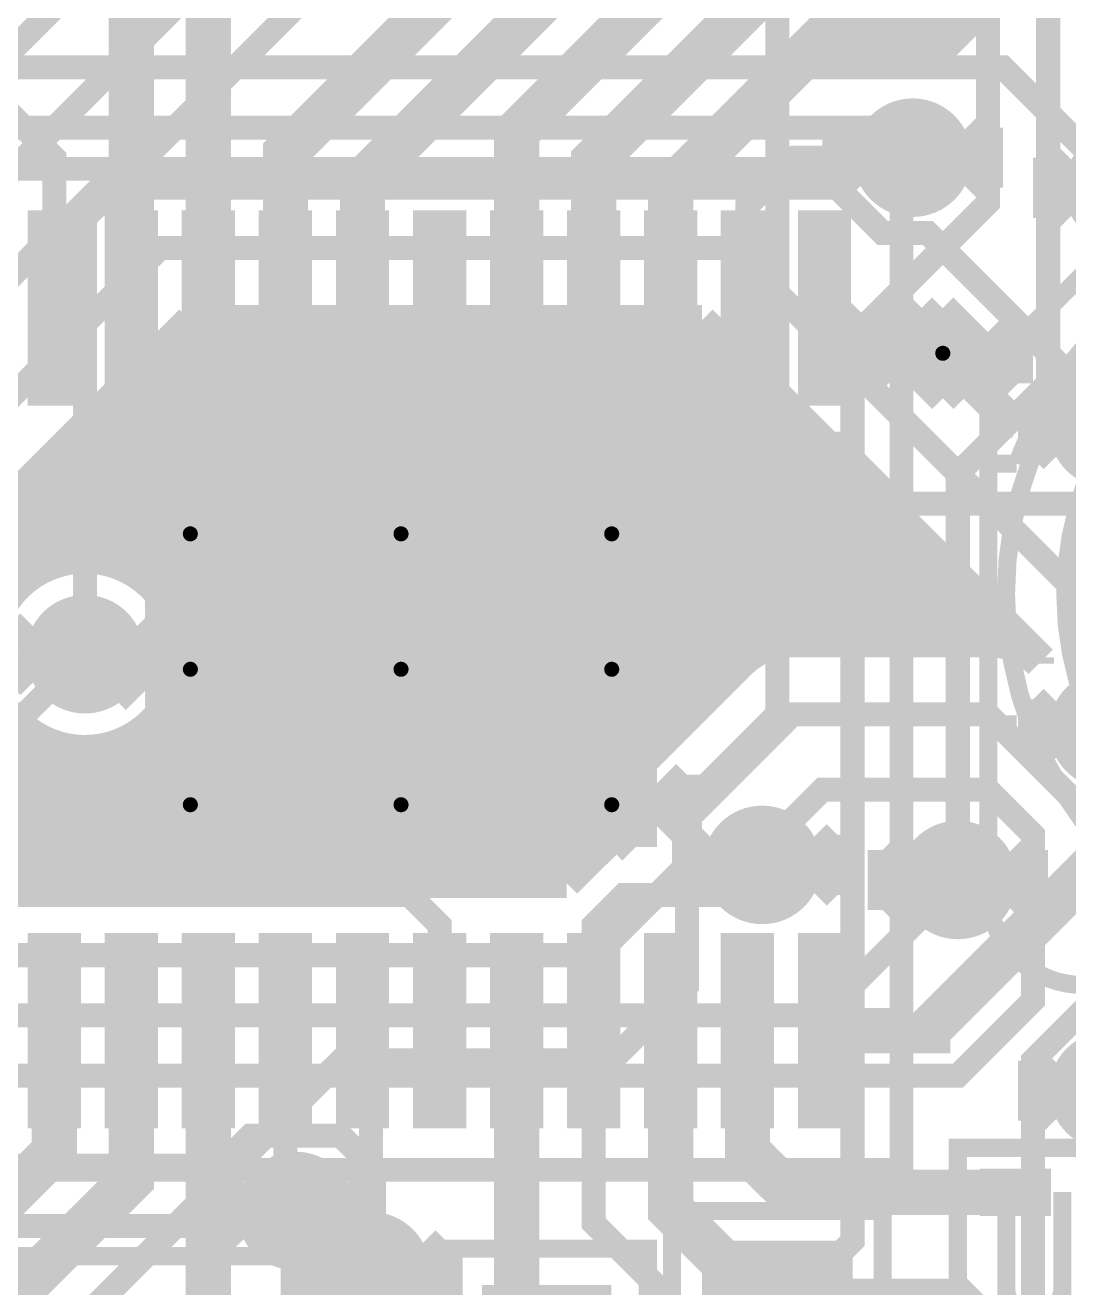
# Model space of a CAD drawing. Extents: x -10 to 131, y -93 to 209.
# Drawn here: x 92.08 to 100.88, y 3.04 to 13.69 of the extents above; entities that cross this region are included whole.
import ezdxf

# ---------------------------------------------------------------- set-up
doc = ezdxf.new("R2010")
doc.units = 0
doc.header["$MEASUREMENT"] = 0
doc.layers.get('0').update_dxf_attribs({"linetype": 'CONTINUOUS'})
for name, color, linetype in [('22-303-0_AST', 7, 'CONTINUOUS'), ('22-303-0_BOT', 2, 'CONTINUOUS'), ('22-303-0_DRD', 6, 'CONTINUOUS'), ('22-303-0_DRL', 1, 'CONTINUOUS'), ('22-303-0_GND', 3, 'CONTINUOUS'), ('22-303-0_IN1', 10, 'CONTINUOUS'), ('22-303-0_SMB', 14, 'CONTINUOUS'), ('22-303-0_SMT', 9, 'CONTINUOUS'), ('22-303-0_SPT', 11, 'CONTINUOUS'), ('22-303-0_SST', 8, 'CONTINUOUS'), ('22-303-0_TOP', 15, 'CONTINUOUS'), ('THRUHOLE_TAP', 2, 'CONTINUOUS')]:
    doc.layers.add(name, color=color, linetype=linetype)

# ---------------------------------------------------------------- blocks, each defined once
blk = doc.blocks.new('ROUND_65')
at = {"const_width": 0.29972}
blk.add_lwpolyline([(-0.14986, 0, 1), (0.14986, 0, 1)], format="xyb", close=True, dxfattribs=at)
blk = doc.blocks.new('ROUND_70')
at = {"const_width": 0.29972}
blk.add_lwpolyline([(-0.14986, 0, 1), (0.14986, 0, 1)], format="xyb", close=True, dxfattribs=at)
blk = doc.blocks.new('ROUND_75')
at = {"const_width": 0.29972}
blk.add_lwpolyline([(-0.14986, 0, 1), (0.14986, 0, 1)], format="xyb", close=True, dxfattribs=at)
blk = doc.blocks.new('ROUND_115')
at = {"const_width": 0.10033}
blk.add_lwpolyline([(-0.050164, 0, 1), (0.050164, 0, 1)], format="xyb", close=True, dxfattribs=at)
blk = doc.blocks.new('ROUND_116')
at = {"const_width": 0.10033}
blk.add_lwpolyline([(-0.050164, 0, 1), (0.050164, 0, 1)], format="xyb", close=True, dxfattribs=at)
blk = doc.blocks.new('ROUND_117')
at = {"const_width": 0.10033}
blk.add_lwpolyline([(-0.050164, 0, 1), (0.050164, 0, 1)], format="xyb", close=True, dxfattribs=at)
blk = doc.blocks.new('ROUND_79')
at = {"const_width": 0.0635}
blk.add_lwpolyline([(-0.03175, 0, 1), (0.03175, 0, 1)], format="xyb", close=True, dxfattribs=at)
blk = doc.blocks.new('ROUND_98')
at = {"const_width": 0.50038}
blk.add_lwpolyline([(-0.25019, 0, 1), (0.25019, 0, 1)], format="xyb", close=True, dxfattribs=at)
blk = doc.blocks.new('ROUND_100')
at = {"const_width": 0.50038}
blk.add_lwpolyline([(-0.25019, 0, 1), (0.25019, 0, 1)], format="xyb", close=True, dxfattribs=at)
blk = doc.blocks.new('ROUND_101')
at = {"const_width": 0.0635}
blk.add_lwpolyline([(-0.03175, 0, 1), (0.03175, 0, 1)], format="xyb", close=True, dxfattribs=at)
blk = doc.blocks.new('RECTANGLE_6')
blk.add_solid([(0.63627, 0.51308), (0.63627, -0.51308), (-0.63627, 0.51308), (-0.63627, -0.51308)])
blk = doc.blocks.new('RECTANGLE_53')
blk.add_solid([(0.29972, 0.19939), (0.29972, -0.19939), (-0.29972, 0.19939), (-0.29972, -0.19939)])
blk = doc.blocks.new('RECTANGLE_54')
blk.add_solid([(2.16027, 1.49987), (2.16027, -1.49987), (-2.16027, 1.49987), (-2.16027, -1.49987)])
blk = doc.blocks.new('RECTANGLE_55')
blk.add_solid([(0.22479, 0.82423), (0.22479, -0.82423), (-0.22479, 0.82423), (-0.22479, -0.82423)])
blk = doc.blocks.new('ROUND_69')
at = {"const_width": 0.1016}
blk.add_lwpolyline([(-0.0508, 0, 1), (0.0508, 0, 1)], format="xyb", close=True, dxfattribs=at)
blk = doc.blocks.new('ROUND_108')
at = {"const_width": 0.10033}
blk.add_lwpolyline([(-0.050164, 0, 1), (0.050164, 0, 1)], format="xyb", close=True, dxfattribs=at)

msp = doc.modelspace()

# ---------------------------------------------------------------- linework, layer by layer
at = {"layer": '22-303-0_AST'}
for points, const_width in [([(99.47402, 12.47902), (99.47402, 4.03098), (91.3511, 4.03098), (91.02598, 4.3561), (91.02598, 6.30428), (91.3511, 6.6294), (91.02598, 6.95452), (91.02598, 12.47902), (99.47402, 12.47902)], 0.20066), ([(102.40518, 12.18946), (101.60508, 12.18946), (100.20554, 10.78992), (100.20554, 9.98982), (100.44684, 9.98982)], 0.1524), ([(100.20554, 9.98982), (100.20554, 7.79018), (100.20554, 6.39064)], 0.1524), ([(95.59798, 8.80618), (94.75216, 8.80618), (94.58198, 8.8646), (94.58198, 9.2202), (94.75216, 9.27862), (95.59798, 9.27862)], 0.1524), ([(94.58198, 8.08482), (94.58198, 8.32358)], 0.1524), ([(94.58198, 8.2042), (95.59798, 8.2042), (95.4278, 8.32358)], 0.1524), ([(94.75216, 7.7216), (94.58198, 7.60222), (94.58198, 7.366), (94.75216, 7.24662), (94.9198, 7.24662), (95.26016, 7.48538), (95.59798, 7.24662), (95.59798, 7.7216)], 0.1524), ([(100.20554, 7.79018), (100.44684, 7.79018)], 0.1524), ([(102.7176, 2.159), (102.7176, 4.2164), (99.949, 4.2164), (99.949, 2.159), (102.7176, 2.159)], 0.1524), ([(100.83038, 3.84302), (100.83038, 2.9972), (100.77196, 2.82702), (100.41636, 2.82702), (100.35794, 2.9972), (100.35794, 3.84302)], 0.1524), ([(99.314, 0.127), (97.536, 0.127), (97.536, 3.683), (99.314, 3.683), (99.314, 0.127)], 0.1524), ([(95.6945, 3.3655), (95.6945, 0.4445), (97.3328, 0.4445), (97.3328, 3.3655), (95.6945, 3.3655)], 0.1524), ([(94.742, -2.032), (94.742, 3.302), (91.948, 3.302), (91.948, -2.032), (94.742, -2.032)], 0.1524), ([(98.09734, 2.60858), (97.92716, 2.667), (97.92716, 3.0226), (98.09734, 3.08102), (98.77552, 3.08102), (98.94316, 3.0226), (98.94316, 2.667), (98.77552, 2.60858)], 0.1524), ([(96.44126, 2.98196), (96.44126, 2.62636), (96.6089, 2.50952), (96.77908, 2.50952), (96.94926, 2.62636), (96.94926, 2.98196), (95.93326, 2.98196)], 0.1524)]:
    msp.add_lwpolyline(points, dxfattribs=dict(at, const_width=const_width))
at = {"layer": '22-303-0_AST', "const_width": 0.1524}
for points in [[(103.505, 12.0396, 0.4142136), (100.3554, 8.89)], [(102.40518, 11.94816, 0.2237066), (100.44684, 9.98982)], [(103.505, 11.53922, 0.4142136), (100.85578, 8.89)], [(103.505, 11.50874, 0.4142136), (100.88626, 8.89)], [(100.3554, 8.89, 0.4142136), (103.505, 5.7404)], [(100.85578, 8.89, 0.0717709), (100.96383, 8.1411)], [(100.88626, 8.89, 0.4142136), (103.505, 6.27126)], [(100.20554, 6.39064, 0.4142136), (101.00564, 5.59054)]]:
    msp.add_lwpolyline(points, format="xyb", dxfattribs=at)
at = {"layer": '22-303-0_BOT'}
for points, const_width in [([(75.057, 25.273), (75.311, 25.019), (75.311, 20.32), (71.755, 16.764), (71.755, 12.954), (73.279, 11.43), (74.93, 11.43), (76.327, 12.827), (82.169, 12.827), (83.058, 11.938), (84.074, 11.938), (84.582, 12.446), (84.582, 13.081), (84.836, 13.335), (100.33, 13.335), (101.346, 12.319)], 0.2032), ([(90.678, 12.573), (90.678, 12.827), (99.441, 12.827), (99.568, 12.7), (99.568, 12.573)], 0.2032), ([(76.454, 12.319), (82.042, 12.319), (83.947, 10.414), (85.852, 10.414), (86.233, 10.033), (86.233, 8.509), (88.773, 5.969), (89.408, 5.969), (89.535, 5.842), (96.901, 5.842), (97.663, 6.604), (97.663, 6.985), (98.552, 7.874), (100.203, 7.874), (102.997, 5.08), (102.997, 4.318), (104.775, 2.54), (105.664, 2.54), (106.299, 3.175), (115.062, 3.175), (115.57, 3.683), (115.57, 11.176)], 0.2032), ([(90.805, 10.287), (90.805, 10.414), (92.71, 12.319), (98.933, 12.319), (99.314, 11.938), (99.695, 11.938), (101.219, 10.414), (101.219, 10.287)], 0.2032), ([(89.281, 8.128), (89.535, 8.128), (93.218, 11.811), (98.044, 11.811), (104.013, 5.842), (104.013, 5.715), (105.283, 4.445)], 0.2032), ([(99.38512, 11.33094), (99.43093, 11.33808)], 0.254), ([(99.38766, 11.3284), (100.41128, 10.30478)], 0.254), ([(99.441, 11.3284), (99.38766, 11.3284)], 0.254), ([(99.441, 11.3284), (100.41382, 10.35558)], 0.254), ([(99.4918, 11.2776), (99.4918, 11.22426)], 0.254), ([(93.46946, 11.2014), (90.89644, 8.62838)], 0.254), ([(97.79, 11.2014), (93.46946, 11.2014)], 0.254), ([(93.5482, 11.2014), (93.5482, 6.4516)], 0.254), ([(93.7768, 11.2014), (93.7768, 6.4516)], 0.254), ([(94.0054, 11.2014), (94.0054, 6.4516)], 0.254), ([(94.234, 11.2014), (94.234, 6.4516)], 0.254), ([(94.4626, 11.2014), (94.4626, 6.4516)], 0.254), ([(94.6912, 11.2014), (94.6912, 6.4516)], 0.254), ([(94.9198, 11.2014), (94.9198, 6.4516)], 0.254), ([(95.1484, 11.2014), (95.1484, 6.4516)], 0.254), ([(95.377, 11.2014), (95.377, 6.4516)], 0.254), ([(95.6056, 11.2014), (95.6056, 6.4516)], 0.254), ([(95.8342, 11.2014), (95.8342, 6.4516)], 0.254), ([(96.0628, 11.2014), (96.0628, 6.4516)], 0.254), ([(96.2914, 11.2014), (96.2914, 6.4516)], 0.254), ([(96.52, 11.2014), (96.52, 6.4516)], 0.254), ([(96.7486, 11.2014), (96.7486, 6.55066)], 0.254), ([(96.9772, 11.2014), (96.9772, 6.77926)], 0.254), ([(97.2058, 11.2014), (97.2058, 7.38886)], 0.254), ([(97.4344, 11.2014), (97.4344, 7.61746)], 0.254), ([(97.663, 11.2014), (97.663, 7.84606)], 0.254), ([(97.79, 11.2014), (100.6602, 8.3312)], 0.254), ([(99.5172, 11.2522), (99.46386, 11.2522)], 0.254), ([(97.8916, 11.0998), (97.8916, 8.07466)], 0.254), ([(97.9678, 11.0236), (93.29166, 11.0236)], 0.254), ([(93.3196, 11.049), (93.3196, 8.7122)], 0.254), ([(99.7458, 11.0236), (99.69246, 11.0236)], 0.254), ([(99.7204, 11.049), (99.7204, 10.99566)], 0.254), ([(98.1202, 10.8712), (98.1202, 8.30326)], 0.254), ([(98.1964, 10.795), (93.06306, 10.795)], 0.254), ([(93.091, 10.8204), (93.091, 9.00938)], 0.254), ([(99.9744, 10.795), (99.92106, 10.795)], 0.254), ([(99.949, 10.8204), (99.949, 10.76706)], 0.254), ([(98.3488, 10.6426), (98.3488, 8.44804)], 0.254), ([(98.425, 10.5664), (92.83446, 10.5664)], 0.254), ([(92.8624, 10.5918), (92.8624, 9.13892)], 0.254), ([(100.203, 10.5664), (100.14966, 10.5664)], 0.254), ([(100.1776, 10.5918), (100.1776, 10.53846)], 0.254), ([(98.6536, 10.3378), (92.60586, 10.3378)], 0.254), ([(92.6338, 10.3632), (92.6338, 9.18718)], 0.254), ([(98.5774, 10.414), (98.5774, 8.4836)], 0.254), ([(100.41128, 10.3378), (100.37826, 10.3378)], 0.254), ([(100.4062, 10.3632), (100.4062, 10.30986)], 0.254), ([(100.41382, 10.35558), (100.4111, 10.30478)], 0.254), ([(69.85, 10.16), (69.85, 10.033), (70.485, 9.398), (72.771, 9.398), (78.105, 4.064), (81.915, 4.064), (82.677, 4.826), (85.979, 4.826), (86.233, 4.572), (88.9, 4.572), (89.662, 5.334), (98.806, 5.334), (99.949, 6.477)], 0.2032), ([(98.8822, 10.1092), (92.37726, 10.1092)], 0.254), ([(92.4052, 10.1346), (92.4052, 9.1694)], 0.254), ([(98.806, 10.1854), (98.806, 8.4836)], 0.254), ([(92.1766, 9.906), (92.1766, 9.0805)], 0.254), ([(99.0346, 9.9568), (99.0346, 8.4836)], 0.254), ([(99.1108, 9.8806), (92.14866, 9.8806)], 0.254), ([(99.2632, 9.7282), (99.2632, 8.4836)], 0.254), ([(99.3394, 9.652), (91.92006, 9.652)], 0.254), ([(99.4918, 9.4996), (99.4918, 8.4836)], 0.254), ([(99.568, 9.4234), (91.69146, 9.4234)], 0.254), ([(99.7204, 9.271), (99.7204, 8.4836)], 0.254), ([(99.7966, 9.1948), (91.46286, 9.1948)], 0.254), ([(99.949, 9.0424), (99.949, 8.4836)], 0.254), ([(92.0242, 8.9662), (91.23426, 8.9662)], 0.254), ([(100.0252, 8.9662), (93.13926, 8.9662)], 0.254), ([(100.2538, 8.7376), (93.3069, 8.7376)], 0.254), ([(100.1776, 8.8138), (100.1776, 8.4836)], 0.254), ([(100.4824, 8.509), (93.38056, 8.509)], 0.254), ([(100.4062, 8.5852), (100.4062, 8.44804)], 0.254), ([(100.203, 8.4836), (98.552, 8.4836)], 0.254), ([(98.1202, 8.3058), (97.23882, 7.42188)], 0.254), ([(100.6348, 8.3566), (100.6348, 8.30326)], 0.254), ([(98.0948, 8.2804), (93.3831, 8.2804)], 0.254), ([(97.8662, 8.0518), (93.3196, 8.0518)], 0.254), ([(93.3196, 8.04926), (93.3196, 6.4516)], 0.254), ([(97.6376, 7.8232), (93.16466, 7.8232)], 0.254), ([(92.1766, 7.6835), (92.1766, 6.4516)], 0.254), ([(93.091, 7.75462), (93.091, 6.4516)], 0.254), ([(92.40266, 7.5946), (91.94292, 7.5946)], 0.254), ([(92.4052, 7.5946), (92.4052, 6.4516)], 0.254), ([(92.6338, 7.57428), (92.6338, 6.4516)], 0.254), ([(97.409, 7.5946), (92.76334, 7.5946)], 0.254), ([(92.8624, 7.62254), (92.8624, 6.4516)], 0.254), ([(97.18548, 7.366), (91.81338, 7.366)], 0.254), ([(90.551, 4.699), (90.678, 4.826), (99.949, 4.826), (100.584, 5.461), (100.584, 6.858), (100.203, 7.239), (98.806, 7.239), (98.298, 6.731), (98.298, 6.604)], 0.2032), ([(97.07118, 7.1374), (91.5162, 7.1374)], 0.254), ([(97.0534, 6.9088), (91.4146, 6.9088)], 0.254), ([(97.0534, 6.985), (97.0534, 6.85546)], 0.254), ([(97.0534, 6.85546), (96.647, 6.4516)], 0.254), ([(96.8756, 6.6802), (91.25966, 6.6802)], 0.254), ([(96.647, 6.4516), (90.85834, 6.4516)], 0.254), ([(96.647, 6.4516), (90.85834, 6.4516)], 0.254), ([(89.916, 4.191), (90.043, 4.064), (93.726, 4.064), (93.98, 4.318), (94.742, 4.318), (94.996, 4.064), (94.996, 3.175)], 0.2032), ([(88.773, 3.556), (94.234, 3.556), (94.361, 3.683)], 0.2032)]:
    msp.add_lwpolyline(points, dxfattribs=dict(at, const_width=const_width))
at = {"layer": '22-303-0_BOT', "const_width": 0.254}
for points in [[(92.583, 9.18972, 0.3986566), (91.77528, 8.42518)], [(93.39072, 8.382, 0.4142136), (92.583, 9.18972)], [(98.552, 8.4836, 0.198913), (98.12095, 8.30505)], [(98.552, 8.4836, 0.198913), (98.12095, 8.30505)], [(100.6348, 8.3058, 0.1989124), (100.203, 8.48466)], [(92.583, 7.57428, 0.4142136), (93.39072, 8.382)], [(91.47556, 7.11962, 0.2958899), (91.99118, 7.83082)], [(91.99118, 7.83082, 0.2081657), (92.583, 7.57327)], [(97.2312, 7.4168, 0.1989124), (97.05234, 6.985)]]:
    msp.add_lwpolyline(points, format="xyb", dxfattribs=at)
at = {"layer": '22-303-0_DRD', "const_width": 0.254}
for points in [[(98.933, 12.319), (99.568, 12.954)], [(99.568, 12.954), (100.203, 12.319)], [(98.933, 12.827), (98.933, 12.319)], [(99.568, 12.192), (98.933, 12.827)], [(100.203, 12.827), (99.568, 12.192)], [(100.203, 12.319), (100.203, 12.827)], [(100.711, 12.065), (101.346, 12.7)], [(100.711, 12.573), (100.711, 12.065)], [(101.346, 11.938), (100.711, 12.573)], [(99.187, 10.668), (99.822, 11.303)], [(99.187, 10.668), (99.822, 11.303)], [(99.822, 11.303), (100.457, 10.668)], [(99.822, 11.303), (100.457, 10.668)], [(99.187, 11.176), (99.187, 10.668)], [(99.822, 10.541), (99.187, 11.176)], [(99.187, 11.176), (99.187, 10.668)], [(99.822, 10.541), (99.187, 11.176)], [(100.457, 11.176), (99.822, 10.541)], [(100.457, 11.176), (99.822, 10.541)], [(100.457, 10.668), (100.457, 11.176)], [(100.457, 10.668), (100.457, 11.176)], [(100.584, 10.033), (101.219, 10.668)], [(100.584, 10.541), (100.584, 10.033)], [(101.219, 9.906), (100.584, 10.541)], [(92.837, 9.144), (93.472, 9.779)], [(93.472, 9.779), (94.107, 9.144)], [(94.615, 9.144), (95.25, 9.779)], [(95.25, 9.779), (95.885, 9.144)], [(96.393, 9.144), (97.028, 9.779)], [(97.028, 9.779), (97.663, 9.144)], [(92.837, 9.652), (92.837, 9.144)], [(93.472, 9.017), (92.837, 9.652)], [(94.107, 9.652), (93.472, 9.017)], [(94.107, 9.144), (94.107, 9.652)], [(94.615, 9.652), (94.615, 9.144)], [(95.25, 9.017), (94.615, 9.652)], [(95.885, 9.652), (95.25, 9.017)], [(95.885, 9.144), (95.885, 9.652)], [(96.393, 9.652), (96.393, 9.144)], [(97.028, 9.017), (96.393, 9.652)], [(97.663, 9.652), (97.028, 9.017)], [(97.663, 9.144), (97.663, 9.652)], [(91.948, 8.128), (92.583, 8.763)], [(92.583, 8.763), (93.218, 8.128)], [(92.583, 8.001), (91.948, 8.636)], [(93.218, 8.636), (92.583, 8.001)], [(92.837, 8.001), (93.472, 8.636)], [(93.218, 8.128), (93.218, 8.636)], [(93.472, 8.636), (94.107, 8.001)], [(94.615, 8.001), (95.25, 8.636)], [(95.25, 8.636), (95.885, 8.001)], [(96.393, 8.001), (97.028, 8.636)], [(97.028, 8.636), (97.663, 8.001)], [(92.837, 8.509), (92.837, 8.001)], [(93.472, 7.874), (92.837, 8.509)], [(94.107, 8.509), (93.472, 7.874)], [(94.107, 8.001), (94.107, 8.509)], [(94.615, 8.509), (94.615, 8.001)], [(95.25, 7.874), (94.615, 8.509)], [(95.885, 8.509), (95.25, 7.874)], [(95.885, 8.001), (95.885, 8.509)], [(96.393, 8.509), (96.393, 8.001)], [(97.028, 7.874), (96.393, 8.509)], [(97.663, 8.509), (97.028, 7.874)], [(97.663, 8.001), (97.663, 8.509)], [(100.584, 7.493), (101.219, 8.128)], [(100.584, 8.001), (100.584, 7.493)], [(101.219, 7.366), (100.584, 8.001)], [(92.837, 6.858), (93.472, 7.493)], [(93.472, 7.493), (94.107, 6.858)], [(94.615, 6.858), (95.25, 7.493)], [(95.25, 7.493), (95.885, 6.858)], [(96.393, 6.858), (97.028, 7.493)], [(97.028, 7.493), (97.663, 6.858)], [(92.837, 7.366), (92.837, 6.858)], [(93.472, 6.731), (92.837, 7.366)], [(94.107, 7.366), (93.472, 6.731)], [(94.107, 6.858), (94.107, 7.366)], [(94.615, 7.366), (94.615, 6.858)], [(95.25, 6.731), (94.615, 7.366)], [(95.885, 7.366), (95.25, 6.731)], [(95.885, 6.858), (95.885, 7.366)], [(96.393, 7.366), (96.393, 6.858)], [(97.028, 6.731), (96.393, 7.366)], [(97.663, 7.366), (97.028, 6.731)], [(97.663, 6.858), (97.663, 7.366)], [(97.663, 6.35), (98.298, 6.985)], [(98.298, 6.985), (98.933, 6.35)], [(97.663, 6.858), (97.663, 6.35)], [(98.298, 6.223), (97.663, 6.858)], [(98.933, 6.858), (98.298, 6.223)], [(98.933, 6.35), (98.933, 6.858)], [(99.314, 6.223), (99.949, 6.858)], [(99.949, 6.858), (100.584, 6.223)], [(99.314, 6.731), (99.314, 6.223)], [(99.949, 6.096), (99.314, 6.731)], [(100.584, 6.731), (99.949, 6.096)], [(100.584, 6.223), (100.584, 6.731)], [(100.584, 4.445), (101.219, 5.08)], [(100.584, 4.953), (100.584, 4.445)], [(101.219, 4.318), (100.584, 4.953)], [(93.726, 3.429), (94.361, 4.064)], [(94.361, 4.064), (94.996, 3.429)], [(93.726, 3.937), (93.726, 3.429)], [(94.361, 3.302), (93.726, 3.937)], [(94.996, 3.937), (94.361, 3.302)], [(94.996, 3.429), (94.996, 3.937)], [(94.361, 2.921), (94.996, 3.556)], [(94.996, 3.556), (95.631, 2.921)], [(94.361, 3.429), (94.361, 2.921)], [(94.996, 2.794), (94.361, 3.429)], [(95.631, 3.429), (94.996, 2.794)], [(95.631, 2.921), (95.631, 3.429)]]:
    msp.add_lwpolyline(points, dxfattribs=at)
at = {"layer": '22-303-0_IN1', "const_width": 0.2032}
for points in [[(91.821, -0.889), (92.456, -0.254), (92.456, 2.667), (94.742, 4.953), (97.028, 4.953), (97.663, 5.588), (97.663, 7.112), (98.425, 7.874), (98.425, 40.767)], [(99.949, 6.477), (99.949, 9.906), (100.711, 10.668), (100.711, 33.909)], [(95.504, 33.274), (95.504, 22.987), (96.774, 21.717), (96.774, 16.256), (92.583, 12.065), (92.583, 8.382)], [(95.631, -1.524), (95.631, 0), (99.06, 3.429), (99.06, 11.049), (100.203, 12.192), (100.203, 20.955), (100.076, 21.082)], [(101.981, -4.191), (101.219, -3.429), (101.219, 1.397), (100.584, 2.032), (100.584, 4.953), (102.743, 7.112), (102.743, 9.906), (101.981, 10.668), (101.981, 12.573), (101.854, 12.7), (101.854, 18.034), (102.235, 18.415), (102.235, 19.431)], [(95.631, 17.78), (95.631, 17.653), (93.599, 15.621), (93.599, 15.113), (91.313, 12.827), (91.313, 12.319), (90.932, 11.938), (90.551, 11.938), (86.233, 7.62), (80.772, 7.62)], [(91.821, 1.27), (91.821, 12.319), (93.853, 14.351)]]:
    msp.add_lwpolyline(points, dxfattribs=at)
at = {"layer": '22-303-0_SMB', "const_width": 0.254}
for points in [[(93.345, 10.541), (93.345, 6.731)], [(97.79, 10.541), (93.345, 10.541)], [(97.79, 10.541), (99.568, 8.763), (98.298, 8.763), (96.647, 7.112), (96.647, 6.731), (93.345, 6.731)], [(93.4466, 10.541), (93.4466, 6.731)], [(93.6752, 10.541), (93.6752, 6.731)], [(93.9038, 10.541), (93.9038, 6.731)], [(94.1324, 10.541), (94.1324, 6.731)], [(94.361, 10.541), (94.361, 6.731)], [(94.5896, 10.541), (94.5896, 6.731)], [(94.8182, 10.541), (94.8182, 6.731)], [(95.0468, 10.541), (95.0468, 6.731)], [(95.2754, 10.541), (95.2754, 6.731)], [(95.504, 10.541), (95.504, 6.731)], [(95.7326, 10.541), (95.7326, 6.731)], [(95.9612, 10.541), (95.9612, 6.731)], [(96.1898, 10.541), (96.1898, 6.731)], [(96.4184, 10.541), (96.4184, 6.731)], [(96.647, 10.541), (96.647, 7.112)], [(96.8756, 10.541), (96.8756, 7.3406)], [(97.1042, 10.541), (97.1042, 7.5692)], [(97.3328, 10.541), (97.3328, 7.7978)], [(97.5614, 10.541), (97.5614, 8.0264)], [(97.79, 10.541), (97.79, 8.255)], [(97.8408, 10.4902), (93.345, 10.4902)], [(98.0694, 10.2616), (93.345, 10.2616)], [(98.0186, 10.3124), (98.0186, 8.4836)], [(98.298, 10.033), (93.345, 10.033)], [(98.2472, 10.0838), (98.2472, 8.7122)], [(98.5266, 9.8044), (93.345, 9.8044)], [(98.4758, 9.8552), (98.4758, 8.763)], [(98.7552, 9.5758), (93.345, 9.5758)], [(98.7044, 9.6266), (98.7044, 8.763)], [(98.933, 9.398), (98.933, 8.763)], [(98.9838, 9.3472), (93.345, 9.3472)], [(99.1616, 9.1694), (99.1616, 8.763)], [(99.2124, 9.1186), (93.345, 9.1186)], [(99.3902, 8.9408), (99.3902, 8.763)], [(99.441, 8.89), (93.345, 8.89)], [(98.1964, 8.6614), (93.345, 8.6614)], [(97.9678, 8.4328), (93.345, 8.4328)], [(97.7392, 8.2042), (93.345, 8.2042)], [(97.5106, 7.9756), (93.345, 7.9756)], [(97.282, 7.747), (93.345, 7.747)], [(97.0534, 7.5184), (93.345, 7.5184)], [(96.8248, 7.2898), (93.345, 7.2898)], [(96.647, 7.0612), (93.345, 7.0612)], [(96.647, 6.8326), (93.345, 6.8326)]]:
    msp.add_lwpolyline(points, dxfattribs=at)
at = {"layer": '22-303-0_SST'}
for points, const_width in [([(99.47402, 12.47902), (91.02598, 12.47902), (91.02598, 6.95452), (91.3511, 6.6294), (91.02598, 6.30428), (91.02598, 4.3561), (91.3511, 4.03098), (99.47402, 4.03098), (99.47402, 12.47902)], 0.20066), ([(102.40518, 12.18946), (101.60508, 12.18946), (100.20554, 10.78992), (100.20554, 9.98982), (100.44684, 9.98982)], 0.1524), ([(100.20554, 9.98982), (100.20554, 7.79018), (100.20554, 6.39064)], 0.1524), ([(100.20554, 7.79018), (100.44684, 7.79018)], 0.1524), ([(102.7176, 2.159), (102.7176, 4.2164), (99.949, 4.2164), (99.949, 2.159), (102.7176, 2.159)], 0.1524), ([(99.314, 0.127), (99.314, 3.683), (97.536, 3.683), (97.536, 0.127), (99.314, 0.127)], 0.1524), ([(95.6945, 3.3655), (95.6945, 0.4445), (97.3328, 0.4445), (97.3328, 3.3655), (95.6945, 3.3655)], 0.1524), ([(94.742, -2.032), (91.948, -2.032), (91.948, 3.302), (94.742, 3.302), (94.742, -2.032)], 0.1524)]:
    msp.add_lwpolyline(points, dxfattribs=dict(at, const_width=const_width))
at = {"layer": '22-303-0_SST', "const_width": 0.1524}
for points in [[(103.505, 12.0396, 0.4142136), (100.3554, 8.89)], [(102.40518, 11.94816, 0.2237066), (100.44684, 9.98982)], [(103.505, 11.53922, 0.4142136), (100.85578, 8.89)], [(103.505, 11.50874, 0.4142136), (100.88626, 8.89)], [(100.3554, 8.89, 0.4142136), (103.505, 5.7404)], [(100.85578, 8.89, 0.0717709), (100.96383, 8.1411)], [(100.88626, 8.89, 0.4142136), (103.505, 6.27126)], [(100.20554, 6.39064, 0.4142136), (101.00564, 5.59054)]]:
    msp.add_lwpolyline(points, format="xyb", dxfattribs=at)
at = {"layer": '22-303-0_TOP'}
for points, const_width in [([(97.52584, 11.30554), (97.52584, 12.30884), (98.806, 13.589), (99.822, 13.589), (101.981, 15.748), (110.998, 15.748), (111.887, 16.637), (112.649, 16.637)], 0.381), ([(97.409, 16.256), (97.409, 14.859), (94.92488, 12.37488), (94.92488, 11.30554)], 0.381), ([(92.97416, 11.30554), (92.97416, 15.48384), (92.964, 15.494)], 0.381), ([(94.27464, 11.30554), (94.27464, 12.61364), (95.885, 14.224), (95.885, 15.4686)], 0.381), ([(96.22536, 11.30554), (96.22536, 12.78636), (98.806, 15.367), (98.9584, 15.367), (99.06, 15.4686)], 0.381), ([(93.6244, 11.30554), (93.6244, 14.1224), (93.853, 14.351)], 0.381), ([(93.6244, 11.30554), (93.6244, 14.1224), (93.853, 14.351)], 0.381), ([(93.853, 14.351), (93.6244, 14.1224), (93.6244, 11.30554)], 0.381), ([(96.8756, 11.30554), (96.8756, 12.5476), (98.679, 14.351), (99.568, 14.351)], 0.381), ([(92.32392, 11.30554), (92.32392, 12.573), (91.68892, 13.208), (86.614, 13.208), (85.16366, 11.75766), (85.16366, 11.04392)], 0.2032), ([(99.568, 12.573), (98.57994, 12.573), (98.17354, 12.1666), (98.17354, 11.43254), (98.171, 11.43), (98.171, 11.30808), (98.17354, 11.30554)], 0.2032), ([(107.95, 11.79576), (107.9246, 11.79576), (106.82224, 10.68324), (106.82224, 10.668), (105.04424, 8.89), (102.997, 8.89), (101.981, 7.874), (101.981, 7.493), (99.695, 5.207), (99.695, 5.20446), (98.82378, 5.20446)], 0.381), ([(95.57512, 11.30554), (95.57512, 10.414), (95.82912, 10.16), (98.933, 10.16), (99.441, 9.652), (102.108, 9.652)], 0.2032), ([(98.82378, 11.30554), (99.20478, 10.922), (99.822, 10.922)], 0.381), ([(99.822, 10.922), (99.20478, 10.922), (98.82378, 11.30554)], 0.381), ([(92.583, 8.382), (92.075, 7.874), (91.186, 7.874)], 0.2032), ([(89.154, 6.604), (89.408, 6.35), (95.32112, 6.35), (95.57512, 6.096), (95.57512, 5.20446)], 0.2032), ([(98.298, 6.604), (98.171, 6.604), (97.917, 6.35), (97.1296, 6.35), (96.8756, 6.096), (96.8756, 5.20446)], 0.2032), ([(88.9, 0.5588), (89.408, 0.5588), (89.789, 0.9398), (89.789, 2.413), (90.17, 2.794), (90.932, 2.794), (92.32392, 4.18592), (92.32392, 5.20446)], 0.381), ([(90.805, 1.9812), (91.0082, 1.9812), (92.97416, 3.94716), (92.97416, 5.20446)], 0.381), ([(93.6244, 5.20446), (93.6244, 2.5908), (93.345, 2.3114)], 0.381), ([(96.22536, 5.20446), (96.22536, 2.91084), (96.52, 2.6162)], 0.381), ([(98.425, 2.921), (98.298, 2.921), (97.52584, 3.69316), (97.52584, 5.20446)], 0.381), ([(100.43414, 3.84048), (98.52152, 3.84048), (98.17354, 4.18592), (98.17354, 5.20446)], 0.381), ([(94.361, 3.683), (94.361, 3.72364), (94.27464, 3.81), (94.27464, 5.20446)], 0.2032), ([(94.996, 3.175), (94.996, 4.62788), (94.92488, 4.699), (94.92488, 5.20446)], 0.2032), ([(97.409, 0), (97.409, 3.048), (96.8756, 3.5814), (96.8756, 5.20446)], 0.2032), ([(100.43414, 2.54), (100.33, 2.54), (99.949, 2.921), (98.425, 2.921)], 0.381)]:
    msp.add_lwpolyline(points, dxfattribs=dict(at, const_width=const_width))

# ---------------------------------------------------------------- block references
at = {"layer": '22-303-0_BOT'}
for name, p in [('ROUND_70', (99.568, 12.573)), ('ROUND_75', (99.822, 10.922)), ('ROUND_65', (93.472, 9.398)), ('ROUND_65', (95.25, 9.398)), ('ROUND_65', (97.028, 9.398)), ('ROUND_75', (92.583, 8.382)), ('ROUND_65', (93.472, 8.255)), ('ROUND_65', (95.25, 8.255)), ('ROUND_65', (97.028, 8.255)), ('ROUND_65', (93.472, 7.112)), ('ROUND_65', (95.25, 7.112)), ('ROUND_65', (97.028, 7.112)), ('ROUND_70', (98.298, 6.604)), ('ROUND_70', (99.949, 6.477)), ('ROUND_70', (94.361, 3.683)), ('ROUND_70', (94.996, 3.175))]:
    msp.add_blockref(name, p, dxfattribs=at)
at = {"layer": '22-303-0_DRL'}
for name, p in [('ROUND_116', (99.568, 12.573)), ('ROUND_117', (99.822, 10.922)), ('ROUND_115', (93.472, 9.398)), ('ROUND_115', (95.25, 9.398)), ('ROUND_115', (97.028, 9.398)), ('ROUND_117', (92.583, 8.382)), ('ROUND_115', (93.472, 8.255)), ('ROUND_115', (95.25, 8.255)), ('ROUND_115', (97.028, 8.255)), ('ROUND_115', (93.472, 7.112)), ('ROUND_115', (95.25, 7.112)), ('ROUND_115', (97.028, 7.112)), ('ROUND_117', (98.298, 6.604)), ('ROUND_116', (99.949, 6.477)), ('ROUND_116', (94.361, 3.683)), ('ROUND_116', (94.996, 3.175))]:
    msp.add_blockref(name, p, dxfattribs=at)
at = {"layer": '22-303-0_GND'}
for name, p in [('ROUND_98', (99.568, 12.573)), ('ROUND_100', (101.346, 12.319)), ('ROUND_101', (99.822, 10.922)), ('ROUND_100', (101.219, 10.287)), ('ROUND_79', (93.472, 9.398)), ('ROUND_79', (95.25, 9.398)), ('ROUND_79', (97.028, 9.398)), ('ROUND_100', (92.583, 8.382)), ('ROUND_79', (93.472, 8.255)), ('ROUND_79', (95.25, 8.255)), ('ROUND_79', (97.028, 8.255)), ('ROUND_100', (101.219, 7.747)), ('ROUND_79', (93.472, 7.112)), ('ROUND_79', (95.25, 7.112)), ('ROUND_79', (97.028, 7.112)), ('ROUND_100', (98.298, 6.604)), ('ROUND_98', (99.949, 6.477)), ('ROUND_100', (101.219, 4.699)), ('ROUND_98', (94.361, 3.683)), ('ROUND_98', (94.996, 3.175))]:
    msp.add_blockref(name, p, dxfattribs=at)
at = {"layer": '22-303-0_IN1'}
for name, p in [('ROUND_70', (99.568, 12.573)), ('ROUND_75', (99.822, 10.922)), ('ROUND_65', (93.472, 9.398)), ('ROUND_65', (95.25, 9.398)), ('ROUND_65', (97.028, 9.398)), ('ROUND_75', (92.583, 8.382)), ('ROUND_65', (93.472, 8.255)), ('ROUND_65', (95.25, 8.255)), ('ROUND_65', (97.028, 8.255)), ('ROUND_65', (93.472, 7.112)), ('ROUND_65', (95.25, 7.112)), ('ROUND_65', (97.028, 7.112)), ('ROUND_70', (98.298, 6.604)), ('ROUND_70', (99.949, 6.477)), ('ROUND_70', (94.361, 3.683)), ('ROUND_70', (94.996, 3.175))]:
    msp.add_blockref(name, p, dxfattribs=at)
at = {"layer": '22-303-0_SMT'}
for name, p in [('RECTANGLE_55', (92.32392, 11.30554)), ('RECTANGLE_55', (92.97416, 11.30554)), ('RECTANGLE_55', (93.6244, 11.30554)), ('RECTANGLE_55', (94.27464, 11.30554)), ('RECTANGLE_55', (94.92488, 11.30554)), ('RECTANGLE_55', (95.57512, 11.30554)), ('RECTANGLE_55', (96.22536, 11.30554)), ('RECTANGLE_55', (96.8756, 11.30554)), ('RECTANGLE_55', (97.52584, 11.30554)), ('RECTANGLE_55', (98.17354, 11.30554)), ('RECTANGLE_55', (98.82378, 11.30554)), ('RECTANGLE_54', (95.25, 8.255)), ('RECTANGLE_55', (92.32392, 5.20446)), ('RECTANGLE_55', (92.97416, 5.20446)), ('RECTANGLE_55', (93.6244, 5.20446)), ('RECTANGLE_55', (94.27464, 5.20446)), ('RECTANGLE_55', (94.92488, 5.20446)), ('RECTANGLE_55', (95.57512, 5.20446)), ('RECTANGLE_55', (96.22536, 5.20446)), ('RECTANGLE_55', (96.8756, 5.20446)), ('RECTANGLE_55', (97.52584, 5.20446)), ('RECTANGLE_55', (98.17354, 5.20446)), ('RECTANGLE_55', (98.82378, 5.20446)), ('RECTANGLE_53', (100.43414, 3.84048)), ('RECTANGLE_6', (98.425, 2.921))]:
    msp.add_blockref(name, p, dxfattribs=at)
at = {"layer": '22-303-0_SPT'}
for name, p in [('RECTANGLE_55', (92.32392, 11.30554)), ('RECTANGLE_55', (92.97416, 11.30554)), ('RECTANGLE_55', (93.6244, 11.30554)), ('RECTANGLE_55', (94.27464, 11.30554)), ('RECTANGLE_55', (94.92488, 11.30554)), ('RECTANGLE_55', (95.57512, 11.30554)), ('RECTANGLE_55', (96.22536, 11.30554)), ('RECTANGLE_55', (96.8756, 11.30554)), ('RECTANGLE_55', (97.52584, 11.30554)), ('RECTANGLE_55', (98.17354, 11.30554)), ('RECTANGLE_55', (98.82378, 11.30554)), ('RECTANGLE_54', (95.25, 8.255)), ('RECTANGLE_55', (92.32392, 5.20446)), ('RECTANGLE_55', (92.97416, 5.20446)), ('RECTANGLE_55', (93.6244, 5.20446)), ('RECTANGLE_55', (94.27464, 5.20446)), ('RECTANGLE_55', (94.92488, 5.20446)), ('RECTANGLE_55', (95.57512, 5.20446)), ('RECTANGLE_55', (96.22536, 5.20446)), ('RECTANGLE_55', (96.8756, 5.20446)), ('RECTANGLE_55', (97.52584, 5.20446)), ('RECTANGLE_55', (98.17354, 5.20446)), ('RECTANGLE_55', (98.82378, 5.20446)), ('RECTANGLE_53', (100.43414, 3.84048)), ('RECTANGLE_6', (98.425, 2.921))]:
    msp.add_blockref(name, p, dxfattribs=at)
at = {"layer": '22-303-0_TOP'}
for name, p in [('ROUND_70', (99.568, 12.573)), ('RECTANGLE_55', (92.32392, 11.30554)), ('RECTANGLE_55', (92.97416, 11.30554)), ('RECTANGLE_55', (93.6244, 11.30554)), ('RECTANGLE_55', (94.27464, 11.30554)), ('RECTANGLE_55', (94.92488, 11.30554)), ('RECTANGLE_55', (95.57512, 11.30554)), ('RECTANGLE_55', (96.22536, 11.30554)), ('RECTANGLE_55', (96.8756, 11.30554)), ('RECTANGLE_55', (97.52584, 11.30554)), ('RECTANGLE_55', (98.17354, 11.30554)), ('RECTANGLE_55', (98.82378, 11.30554)), ('ROUND_70', (99.822, 10.922)), ('RECTANGLE_54', (95.25, 8.255)), ('ROUND_65', (93.472, 9.398)), ('ROUND_65', (95.25, 9.398)), ('ROUND_65', (97.028, 9.398)), ('ROUND_70', (92.583, 8.382)), ('ROUND_65', (93.472, 8.255)), ('ROUND_65', (95.25, 8.255)), ('ROUND_65', (97.028, 8.255)), ('ROUND_69', (95.25, 8.255)), ('ROUND_65', (93.472, 7.112)), ('ROUND_65', (95.25, 7.112)), ('ROUND_65', (97.028, 7.112)), ('ROUND_70', (98.298, 6.604)), ('ROUND_70', (99.949, 6.477)), ('RECTANGLE_55', (92.32392, 5.20446)), ('RECTANGLE_55', (92.97416, 5.20446)), ('RECTANGLE_55', (93.6244, 5.20446)), ('RECTANGLE_55', (94.27464, 5.20446)), ('RECTANGLE_55', (94.92488, 5.20446)), ('RECTANGLE_55', (95.57512, 5.20446)), ('RECTANGLE_55', (96.22536, 5.20446)), ('RECTANGLE_55', (96.8756, 5.20446)), ('RECTANGLE_55', (97.52584, 5.20446)), ('RECTANGLE_55', (98.17354, 5.20446)), ('RECTANGLE_55', (98.82378, 5.20446)), ('ROUND_70', (94.361, 3.683)), ('RECTANGLE_53', (100.43414, 3.84048)), ('ROUND_70', (94.996, 3.175)), ('RECTANGLE_6', (98.425, 2.921))]:
    msp.add_blockref(name, p, dxfattribs=at)
at = {"layer": 'THRUHOLE_TAP'}
for p in [(99.568, 12.573), (99.822, 10.922), (93.472, 9.398), (95.25, 9.398), (97.028, 9.398), (92.583, 8.382), (93.472, 8.255), (95.25, 8.255), (97.028, 8.255), (93.472, 7.112), (95.25, 7.112), (97.028, 7.112), (98.298, 6.604), (99.949, 6.477), (94.361, 3.683), (94.996, 3.175)]:
    msp.add_blockref('ROUND_108', p, dxfattribs=at)

doc.saveas('drawing.dxf')
